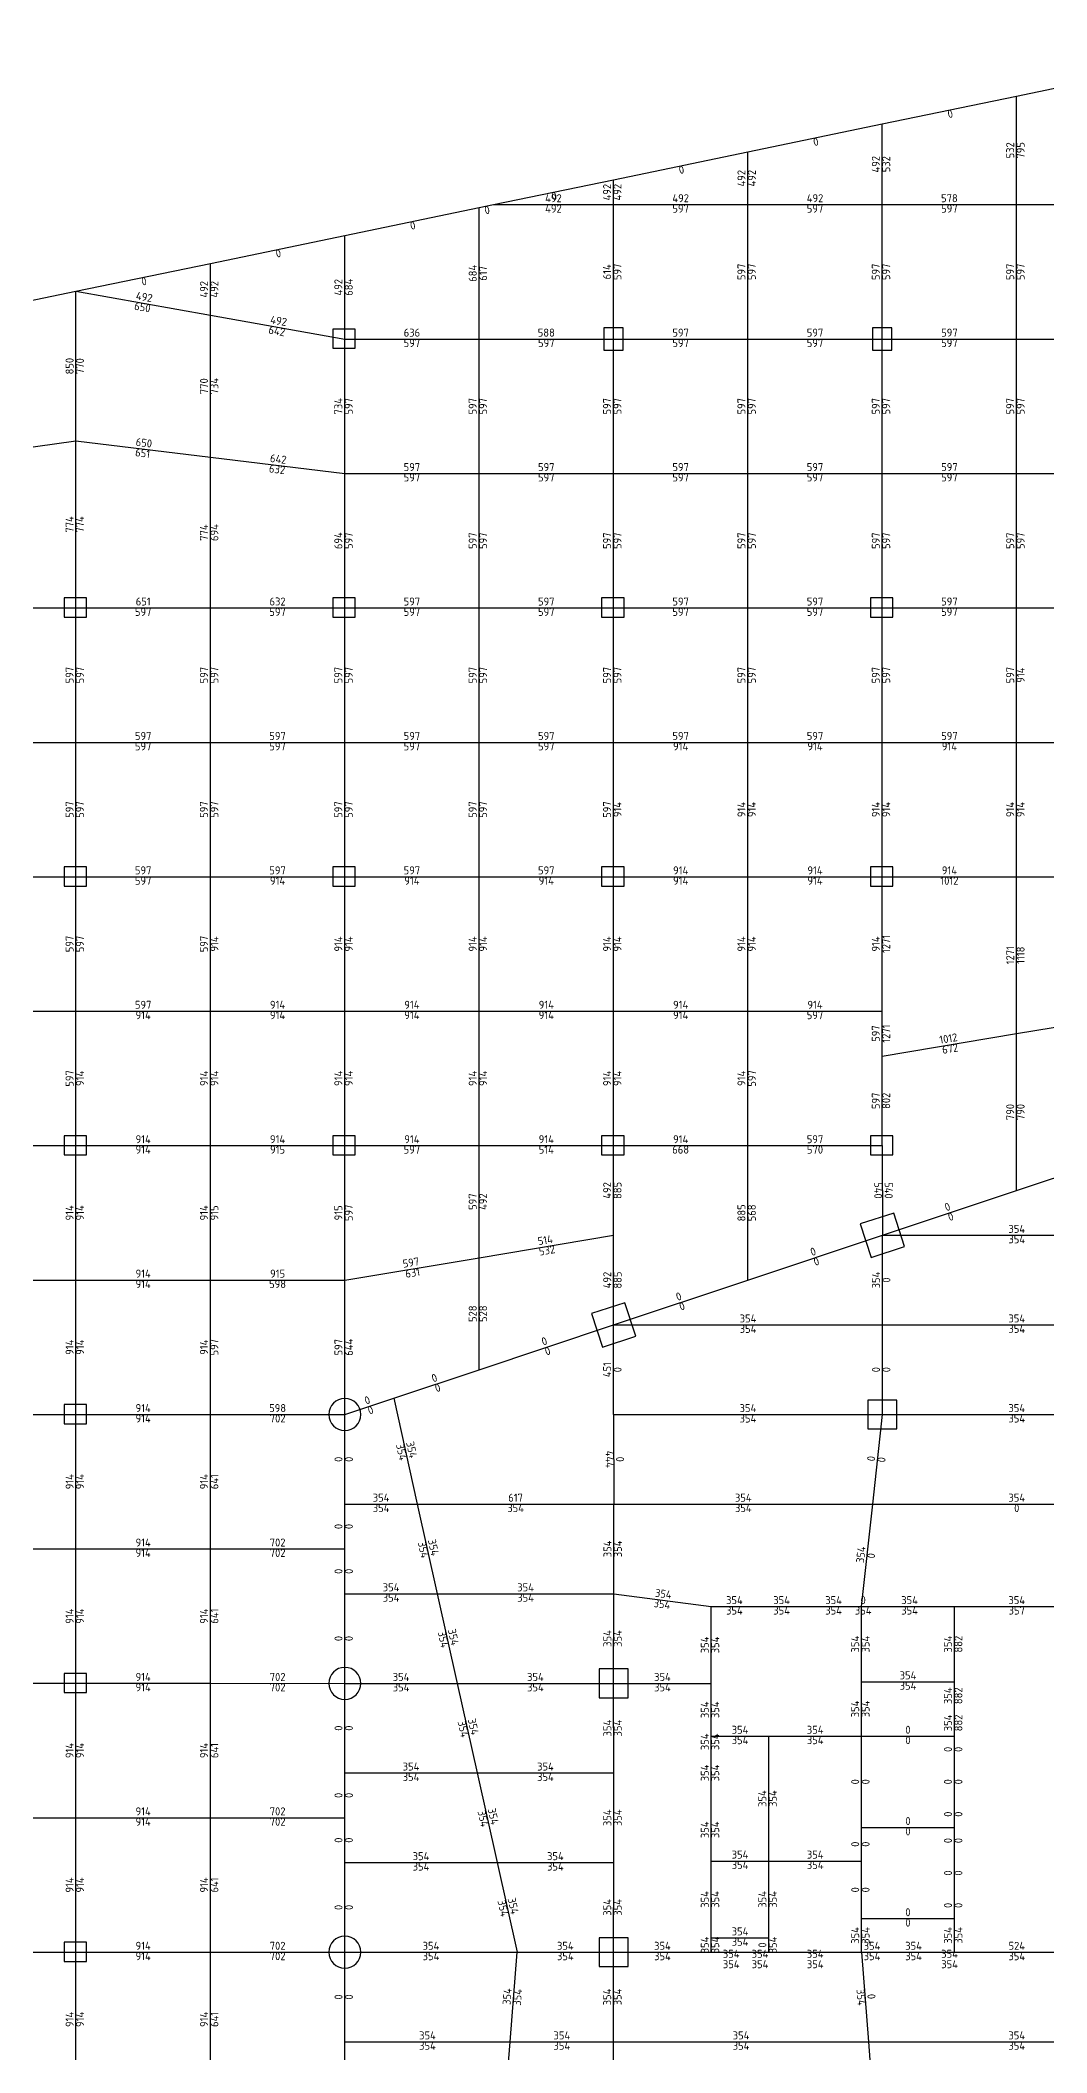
# Model space of a CAD drawing. Header units: millimetres. Extents: x -245177 to 1112891, y -1092030 to 122567.
# Drawn here: x -88927 to -57467, y 15891 to 78769 of the extents above; entities that cross this region are included whole.
import ezdxf
from ezdxf.enums import TextEntityAlignment as Align

# ---------------------------------------------------------------- set-up
doc = ezdxf.new("R2010")
doc.units = ezdxf.units.MM
doc.header["$MEASUREMENT"] = 0
for name, color, linetype in [('13', 4, 'Continuous'), ('dsg', 7, 'Continuous'), ('jiantu', 134, 'Continuous')]:
    doc.layers.add(name, color=color, linetype=linetype)
doc.styles.add('TrueTypeFont', font='yjkeng.shx', dxfattribs={"bigfont": 'yjkchn.shx'})

msp = doc.modelspace()

# ---------------------------------------------------------------- linework, layer by layer
at = {"layer": 'jiantu', "color": 94}
for p, q in [((-58410, 77026), (-50010, 78769)), ((-62610, 76154), (-58410, 77026)), ((-66810, 75283), (-62610, 76154)), ((-71010, 74411), (-66810, 75283)), ((-74761, 73633), (-71010, 74411)), ((-75210, 73540), (-74761, 73633)), ((-79410, 72668), (-75210, 73540)), ((-83610, 71797), (-79410, 72668)), ((-87810, 70925), (-83610, 71797)), ((-92010, 70054), (-87810, 70925)), ((-67955, 29832), (-66505, 29832)), ((-67955, 27432), (-67955, 29832)), ((-65005, 29832), (-63255, 29832)), ((-63255, 29832), (-63155, 29832)), ((-63255, 27482), (-63255, 29832)), ((-67955, 25782), (-67955, 27432)), ((-67955, 25432), (-67955, 25782)), ((-63255, 22932), (-63255, 25782)), ((-63255, 25782), (-60355, 25782)), ((-60355, 24957), (-60355, 25782)), ((-67955, 21882), (-67955, 23832)), ((-63255, 21882), (-63255, 22932)), ((-67955, 19482), (-67955, 21882)), ((-63255, 20082), (-63255, 21882)), ((-60355, 20082), (-60355, 20907)), ((-63255, 19032), (-63255, 20082)), ((-63255, 20082), (-60355, 20082)), ((-60355, 19032), (-60355, 20082)), ((-67955, 19032), (-67955, 19482)), ((-67955, 19032), (-66705, 19032)), ((-66705, 19032), (-66155, 19032)), ((-66155, 19032), (-63255, 19032)), ((-60655, 19032), (-60355, 19032))]:
    msp.add_line(p, q, dxfattribs=at)
at = {"layer": 'jiantu'}
for p, q in [((-58410, 73633), (-58410, 77026)), ((-62610, 73633), (-62610, 76154)), ((-66810, 73633), (-66810, 75283)), ((-71010, 73633), (-71010, 74411)), ((-74761, 73633), (-71010, 73633)), ((-71010, 69433), (-71010, 73633)), ((-71010, 73633), (-66810, 73633)), ((-66810, 69433), (-66810, 73633)), ((-66810, 73633), (-62610, 73633)), ((-62610, 69433), (-62610, 73633)), ((-62610, 73633), (-58410, 73633)), ((-58410, 69433), (-58410, 73633)), ((-58410, 73633), (-54210, 73633)), ((-75210, 69433), (-75210, 73540)), ((-79410, 69433), (-79410, 72668)), ((-83610, 70179), (-83610, 71797)), ((-87810, 66248), (-87810, 70925)), ((-87810, 70925), (-83610, 70179)), ((-83610, 65740), (-83610, 70179)), ((-83610, 70179), (-79410, 69433)), ((-79410, 69433), (-75210, 69433)), ((-79410, 65233), (-79410, 69433)), ((-75210, 69433), (-71010, 69433)), ((-75210, 65233), (-75210, 69433)), ((-71010, 69433), (-66810, 69433)), ((-71010, 65233), (-71010, 69433)), ((-66810, 69433), (-62610, 69433)), ((-66810, 65233), (-66810, 69433)), ((-62610, 69433), (-58410, 69433)), ((-62610, 65233), (-62610, 69433)), ((-58410, 69433), (-54210, 69433)), ((-58410, 65233), (-58410, 69433)), ((-92010, 65678), (-87810, 66248)), ((-87810, 61033), (-87810, 66248)), ((-87810, 66248), (-83610, 65740)), ((-83610, 61033), (-83610, 65740)), ((-83610, 65740), (-79410, 65233)), ((-79410, 61033), (-79410, 65233)), ((-79410, 65233), (-75210, 65233)), ((-75210, 61033), (-75210, 65233)), ((-75210, 65233), (-71010, 65233)), ((-71010, 61033), (-71010, 65233)), ((-71010, 65233), (-66810, 65233)), ((-66810, 61033), (-66810, 65233)), ((-66810, 65233), (-62610, 65233)), ((-62610, 61033), (-62610, 65233)), ((-62610, 65233), (-58410, 65233)), ((-58410, 61033), (-58410, 65233)), ((-58410, 65233), (-54210, 65233)), ((-92010, 61033), (-87810, 61033)), ((-87810, 61033), (-83610, 61033)), ((-87810, 56833), (-87810, 61033)), ((-83610, 61033), (-79410, 61033)), ((-83610, 56833), (-83610, 61033)), ((-79410, 61033), (-75210, 61033)), ((-79410, 56833), (-79410, 61033)), ((-75210, 61033), (-71010, 61033)), ((-75210, 56833), (-75210, 61033)), ((-71010, 61033), (-66810, 61033)), ((-71010, 56833), (-71010, 61033)), ((-66810, 61033), (-62610, 61033)), ((-66810, 56833), (-66810, 61033)), ((-62610, 61033), (-58410, 61033)), ((-62610, 56833), (-62610, 61033)), ((-58410, 61033), (-54210, 61033)), ((-58410, 56833), (-58410, 61033)), ((-92010, 56833), (-87810, 56833)), ((-87810, 52633), (-87810, 56833)), ((-87810, 56833), (-83610, 56833)), ((-83610, 52633), (-83610, 56833)), ((-83610, 56833), (-79410, 56833)), ((-79410, 52633), (-79410, 56833)), ((-79410, 56833), (-75210, 56833)), ((-75210, 56833), (-71010, 56833)), ((-75210, 52633), (-75210, 56833)), ((-71010, 52633), (-71010, 56833)), ((-71010, 56833), (-66810, 56833)), ((-66810, 56833), (-62610, 56833)), ((-66810, 52633), (-66810, 56833)), ((-62610, 52633), (-62610, 56833)), ((-62610, 56833), (-58410, 56833)), ((-58410, 56833), (-54210, 56833)), ((-58410, 52633), (-58410, 56833)), ((-92010, 52633), (-87810, 52633)), ((-87810, 52633), (-83610, 52633)), ((-87810, 48433), (-87810, 52633)), ((-83610, 52633), (-79410, 52633)), ((-83610, 48433), (-83610, 52633)), ((-79410, 52633), (-75210, 52633)), ((-79410, 48433), (-79410, 52633)), ((-75210, 52633), (-71010, 52633)), ((-75210, 48433), (-75210, 52633)), ((-71010, 52633), (-66810, 52633)), ((-71010, 48433), (-71010, 52633)), ((-66810, 52633), (-62610, 52633)), ((-66810, 48433), (-66810, 52633)), ((-62610, 52633), (-58410, 52633)), ((-62610, 48433), (-62610, 52633)), ((-58410, 52633), (-54210, 52633)), ((-58410, 47733), (-58410, 52633)), ((-92010, 48433), (-87810, 48433)), ((-87810, 44233), (-87810, 48433)), ((-87810, 48433), (-83610, 48433)), ((-83610, 44233), (-83610, 48433)), ((-83610, 48433), (-79410, 48433)), ((-79410, 44233), (-79410, 48433)), ((-79410, 48433), (-75210, 48433)), ((-75210, 44233), (-75210, 48433)), ((-75210, 48433), (-71010, 48433)), ((-71010, 44233), (-71010, 48433)), ((-71010, 48433), (-66810, 48433)), ((-66810, 44233), (-66810, 48433)), ((-66810, 48433), (-62610, 48433)), ((-62610, 47033), (-62610, 48433)), ((-58410, 47733), (-54208, 48433)), ((-62610, 47033), (-58410, 47733)), ((-58410, 42831), (-58410, 47733)), ((-62610, 44233), (-62610, 47033)), ((-92010, 44233), (-87810, 44233)), ((-87810, 44233), (-83610, 44233)), ((-87810, 40033), (-87810, 44233)), ((-83610, 44233), (-79410, 44233)), ((-83610, 40033), (-83610, 44233)), ((-79410, 44233), (-75210, 44233)), ((-79408, 40033), (-79410, 44233)), ((-75210, 44233), (-71010, 44233)), ((-75210, 40732), (-75210, 44233)), ((-71010, 44233), (-66810, 44233)), ((-71008, 41433), (-71010, 44233)), ((-66810, 44233), (-62610, 44233)), ((-66810, 40031), (-66810, 44233)), ((-62610, 44233), (-62605, 41432)), ((-58410, 42831), (-54205, 44232)), ((-62605, 41432), (-58410, 42831)), ((-75210, 40732), (-71008, 41433)), ((-71005, 38632), (-71008, 41433)), ((-66810, 40031), (-62605, 41432)), ((-62605, 41432), (-54205, 41433)), ((-62605, 38633), (-62605, 41432)), ((-79408, 40033), (-75210, 40732)), ((-75210, 37231), (-75210, 40732)), ((-92010, 40033), (-87810, 40033)), ((-87810, 35833), (-87810, 40033)), ((-87810, 40033), (-83610, 40033)), ((-83610, 35833), (-83610, 40033)), ((-83610, 40033), (-79408, 40033)), ((-79405, 35832), (-79408, 40033)), ((-71005, 38632), (-66810, 40031)), ((-75210, 37231), (-71005, 38632)), ((-71010, 35832), (-71005, 38632)), ((-71005, 38632), (-62605, 38633)), ((-62605, 35832), (-62605, 38633)), ((-62605, 38633), (-54205, 38633)), ((-77879, 36341), (-75210, 37231)), ((-79405, 35832), (-77879, 36341)), ((-77879, 36341), (-77142, 33033)), ((-92010, 35833), (-87810, 35833)), ((-87810, 35833), (-83610, 35833)), ((-87810, 31633), (-87810, 35833)), ((-83610, 35833), (-79405, 35832)), ((-83610, 31633), (-83610, 35833)), ((-79405, 33033), (-79405, 35832)), ((-71010, 35832), (-62605, 35832)), ((-71010, 35832), (-70995, 33033)), ((-62908, 33033), (-62605, 35832)), ((-62605, 35832), (-54205, 35832)), ((-79405, 33033), (-77142, 33033)), ((-79405, 31633), (-79405, 33033)), ((-77142, 33033), (-70995, 33033)), ((-77142, 33033), (-76519, 30233)), ((-70997, 30233), (-70995, 33033)), ((-70995, 33033), (-62908, 33033)), ((-63255, 29832), (-62908, 33033)), ((-62908, 33033), (-53901, 33033)), ((-92010, 31633), (-87810, 31633)), ((-87810, 27433), (-87810, 31633)), ((-87810, 31633), (-83610, 31633)), ((-83610, 27433), (-83610, 31633)), ((-83610, 31633), (-79405, 31633)), ((-79405, 30233), (-79405, 31633)), ((-79405, 27432), (-79405, 30233)), ((-79405, 30233), (-76519, 30233)), ((-76519, 30233), (-70997, 30233)), ((-76519, 30233), (-75895, 27432)), ((-71005, 27432), (-70997, 30233)), ((-70997, 30233), (-67955, 29832)), ((-66505, 29832), (-65005, 29832)), ((-63255, 29832), (-63155, 29832)), ((-63155, 29832), (-60355, 29832)), ((-60355, 29832), (-56455, 29832)), ((-60355, 27482), (-60355, 29832)), ((-92010, 27433), (-87810, 27433)), ((-87810, 27433), (-83610, 27433)), ((-87810, 23233), (-87810, 27433)), ((-83610, 27433), (-79405, 27432)), ((-83610, 23233), (-83610, 27433)), ((-79405, 27432), (-75895, 27432)), ((-79405, 24633), (-79405, 27432)), ((-75895, 27432), (-71005, 27432)), ((-75895, 27432), (-75272, 24633)), ((-71005, 27432), (-67955, 27432)), ((-71001, 24633), (-71005, 27432)), ((-63255, 27482), (-60355, 27482)), ((-63255, 25782), (-63255, 27482)), ((-60355, 26607), (-60355, 27482)), ((-60355, 25782), (-60355, 26607)), ((-67955, 25782), (-66155, 25782)), ((-66155, 25782), (-63255, 25782)), ((-66155, 21882), (-66155, 25782)), ((-60355, 24957), (-60355, 25782)), ((-67955, 23832), (-67955, 25432)), ((-79405, 24633), (-75272, 24633)), ((-79405, 23233), (-79405, 24633)), ((-75272, 24633), (-71001, 24633)), ((-75272, 24633), (-74649, 21833)), ((-71003, 21833), (-71001, 24633)), ((-60355, 23757), (-60355, 24957)), ((-60355, 22932), (-60355, 23757)), ((-92010, 23233), (-87810, 23233)), ((-87810, 19033), (-87810, 23233)), ((-87810, 23233), (-83610, 23233)), ((-83610, 19033), (-83610, 23233)), ((-83610, 23233), (-79405, 23233)), ((-79405, 21833), (-79405, 23233)), ((-63255, 22932), (-60355, 22932)), ((-60355, 22107), (-60355, 22932)), ((-60355, 20907), (-60355, 22107)), ((-79405, 19032), (-79405, 21833)), ((-79405, 21833), (-74649, 21833)), ((-74649, 21833), (-71003, 21833)), ((-74649, 21833), (-74025, 19032)), ((-71005, 19032), (-71003, 21833)), ((-67955, 21882), (-66155, 21882)), ((-66155, 19482), (-66155, 21882)), ((-66155, 21882), (-63255, 21882)), ((-92010, 19033), (-87810, 19033)), ((-87810, 19033), (-83610, 19033)), ((-87810, 14833), (-87810, 19033)), ((-83610, 19033), (-79405, 19032)), ((-83610, 14833), (-83610, 19033)), ((-79405, 19032), (-74025, 19032)), ((-79405, 16233), (-79405, 19032)), ((-74244, 16233), (-74025, 19032)), ((-74025, 19032), (-71005, 19032)), ((-71007, 16233), (-71005, 19032)), ((-71005, 19032), (-67955, 19032)), ((-67955, 19482), (-66155, 19482)), ((-66155, 19032), (-66155, 19482)), ((-63255, 19032), (-62605, 19032)), ((-63255, 19032), (-63040, 16233)), ((-62605, 19032), (-60655, 19032)), ((-60355, 19032), (-56455, 19032)), ((-79405, 16233), (-74244, 16233)), ((-79405, 14833), (-79405, 16233)), ((-74462, 13433), (-74244, 16233)), ((-74244, 16233), (-71007, 16233)), ((-71009, 13433), (-71007, 16233)), ((-71007, 16233), (-63040, 16233)), ((-63040, 16233), (-62825, 13433)), ((-63040, 16233), (-53771, 16233))]:
    msp.add_line(p, q, dxfattribs=at)
at = {"layer": 'jiantu', "color": 54}
for points in [[(-79080, 69743), (-79780, 69743), (-79780, 69143), (-79080, 69143)], [(-70710, 69783), (-71310, 69783), (-71310, 69083), (-70710, 69083)], [(-62310, 69783), (-62910, 69783), (-62910, 69083), (-62310, 69083)], [(-87480, 61343), (-88180, 61343), (-88180, 60743), (-87480, 60743)], [(-79080, 61343), (-79780, 61343), (-79780, 60743), (-79080, 60743)], [(-70680, 61343), (-71380, 61343), (-71380, 60743), (-70680, 60743)], [(-62280, 61343), (-62980, 61343), (-62980, 60743), (-62280, 60743)], [(-87480, 52943), (-88180, 52943), (-88180, 52343), (-87480, 52343)], [(-79080, 52943), (-79780, 52943), (-79780, 52343), (-79080, 52343)], [(-70680, 52943), (-71380, 52943), (-71380, 52343), (-70680, 52343)], [(-62280, 52943), (-62980, 52943), (-62980, 52343), (-62280, 52343)], [(-87480, 44543), (-88180, 44543), (-88180, 43943), (-87480, 43943)], [(-79080, 44543), (-79780, 44543), (-79780, 43943), (-79080, 43943)], [(-70680, 44543), (-71380, 44543), (-71380, 43943), (-70680, 43943)], [(-62280, 44543), (-62980, 44543), (-62980, 43943), (-62280, 43943)], [(-62252, 42126), (-63298, 41786), (-62958, 40739), (-61912, 41079)], [(-70652, 39326), (-71698, 38986), (-71358, 37939), (-70312, 38279)], [(-87480, 36143), (-88180, 36143), (-88180, 35543), (-87480, 35543)], [(-62155, 36282), (-63055, 36282), (-63055, 35382), (-62155, 35382)], [(-87480, 27743), (-88180, 27743), (-88180, 27143), (-87480, 27143)], [(-70555, 27882), (-71455, 27882), (-71455, 26982), (-70555, 26982)], [(-87480, 19343), (-88180, 19343), (-88180, 18743), (-87480, 18743)], [(-70555, 19482), (-71455, 19482), (-71455, 18582), (-70555, 18582)]]:
    msp.add_lwpolyline(points, close=True, dxfattribs=at)
for points in [[(-78905, 35832, 1), (-79905, 35832, 1)], [(-78905, 27432, 1), (-79905, 27432, 1)], [(-78905, 19032, 1), (-79905, 19032, 1)]]:
    msp.add_lwpolyline(points, format="xyb", close=True, dxfattribs=at)

# ---------------------------------------------------------------- texts
at = {"layer": '13', "color": 4, "linetype": 'Continuous', "style": 'TrueTypeFont'}
for s, rotation, p in [('532', 90, (-58410, 75329)), ('684', 90, (-75210, 71486)), ('614', 90, (-71010, 71533)), ('597', 90, (-66810, 71533)), ('597', 90, (-62610, 71533)), ('597', 90, (-58410, 71533)), ('850', 90, (-87810, 68587)), ('770', 90, (-83610, 67960)), ('734', 90, (-79410, 67333)), ('597', 90, (-75210, 67333)), ('597', 90, (-71010, 67333)), ('597', 90, (-66810, 67333)), ('597', 90, (-62610, 67333)), ('597', 90, (-58410, 67333)), ('650', -6.88676, (-85710, 65994)), ('642', -6.88676, (-81510, 65487)), ('774', 90, (-87810, 63640)), ('774', 90, (-83610, 63387)), ('694', 90, (-79410, 63133)), ('597', 90, (-75210, 63133)), ('597', 90, (-71010, 63133)), ('597', 90, (-66810, 63133)), ('597', 90, (-62610, 63133)), ('597', 90, (-58410, 63133)), ('597', 90, (-87810, 58933)), ('597', 90, (-83610, 58933)), ('597', 90, (-79410, 58933)), ('597', 90, (-75210, 58933)), ('597', 90, (-71010, 58933)), ('597', 90, (-66810, 58933)), ('597', 90, (-62610, 58933)), ('597', 90, (-58410, 58933)), ('597', 90, (-87810, 54733)), ('597', 90, (-83610, 54733)), ('597', 90, (-79410, 54733)), ('597', 90, (-75210, 54733)), ('597', 90, (-71010, 54733)), ('914', 90, (-66810, 54733)), ('914', 90, (-62610, 54733)), ('914', 90, (-58410, 54733)), ('597', 90, (-87810, 50533)), ('597', 90, (-83610, 50533)), ('914', 90, (-79410, 50533)), ('914', 90, (-75210, 50533)), ('914', 90, (-71010, 50533)), ('914', 90, (-66810, 50533)), ('914', 90, (-62610, 50533)), ('1271', 90, (-58410, 50183)), ('597', 90, (-62610, 47733)), ('1012', 9.45716, (-60510, 47383)), ('597', 90, (-87810, 46333)), ('914', 90, (-83610, 46333)), ('914', 90, (-79410, 46333)), ('914', 90, (-75210, 46333)), ('914', 90, (-71010, 46333)), ('914', 90, (-66810, 46333)), ('597', 90, (-62610, 45633)), ('790', 90, (-58410, 45282)), ('540', -89.88359, (-62608, 42833)), ('914', 90, (-87810, 42133)), ('914', 90, (-83610, 42133)), ('915', 90, (-79408, 42133)), ('597', 90, (-75210, 42483)), ('885', 90, (-66810, 42132)), ('597', 9.46232, (-77309, 40383)), ('528', 90, (-75210, 38981)), ('914', 90, (-87810, 37933)), ('914', 90, (-83610, 37933)), ('597', 90, (-79405, 37933)), ('914', 90, (-87810, 33733)), ('914', 90, (-83610, 33733)), ('914', 90, (-87810, 29533)), ('914', 90, (-83610, 29533)), ('914', 90, (-87810, 25333)), ('914', 90, (-83610, 25333)), ('914', 90, (-87810, 21133)), ('914', 90, (-83610, 21133)), ('914', 90, (-87810, 16933)), ('914', 90, (-83610, 16933))]:
    msp.add_text(s, height=250, rotation=rotation, dxfattribs=at).set_placement(p, align=Align.BOTTOM_CENTER)
for s, rotation, p in [('795', 90, (-58410, 75329)), ('532', 90, (-62610, 74894)), ('617', 90, (-75210, 71486)), ('597', 90, (-71010, 71533)), ('597', 90, (-66810, 71533)), ('597', 90, (-62610, 71533)), ('597', 90, (-58410, 71533)), ('684', 90, (-79410, 71051)), ('650', -10.07386, (-85710, 70552)), ('642', -10.07386, (-81510, 69806)), ('770', 90, (-87810, 68587)), ('734', 90, (-83610, 67960)), ('597', 90, (-79410, 67333)), ('597', 90, (-75210, 67333)), ('597', 90, (-71010, 67333)), ('597', 90, (-66810, 67333)), ('597', 90, (-62610, 67333)), ('597', 90, (-58410, 67333)), ('651', -6.88676, (-85710, 65994)), ('632', -6.88676, (-81510, 65487)), ('774', 90, (-87810, 63640)), ('694', 90, (-83610, 63387)), ('597', 90, (-79410, 63133)), ('597', 90, (-75210, 63133)), ('597', 90, (-71010, 63133)), ('597', 90, (-66810, 63133)), ('597', 90, (-62610, 63133)), ('597', 90, (-58410, 63133)), ('597', 90, (-87810, 58933)), ('597', 90, (-83610, 58933)), ('597', 90, (-79410, 58933)), ('597', 90, (-75210, 58933)), ('597', 90, (-71010, 58933)), ('597', 90, (-66810, 58933)), ('597', 90, (-62610, 58933)), ('914', 90, (-58410, 58933)), ('597', 90, (-87810, 54733)), ('597', 90, (-83610, 54733)), ('597', 90, (-79410, 54733)), ('597', 90, (-75210, 54733)), ('914', 90, (-71010, 54733)), ('914', 90, (-66810, 54733)), ('914', 90, (-62610, 54733)), ('914', 90, (-58410, 54733)), ('597', 90, (-87810, 50533)), ('914', 90, (-83610, 50533)), ('914', 90, (-79410, 50533)), ('914', 90, (-75210, 50533)), ('914', 90, (-71010, 50533)), ('914', 90, (-66810, 50533)), ('1271', 90, (-62610, 50533)), ('1118', 90, (-58410, 50183)), ('1271', 90, (-62610, 47733)), ('672', 9.45716, (-60510, 47383)), ('914', 90, (-87810, 46333)), ('914', 90, (-83610, 46333)), ('914', 90, (-79410, 46333)), ('914', 90, (-75210, 46333)), ('914', 90, (-71010, 46333)), ('597', 90, (-66810, 46333)), ('802', 90, (-62610, 45633)), ('790', 90, (-58410, 45282)), ('885', 90, (-71008, 42833)), ('540', -89.88359, (-62608, 42833)), ('914', 90, (-87810, 42133)), ('915', 90, (-83610, 42133)), ('597', 90, (-79408, 42133)), ('568', 90, (-66810, 42132)), ('532', 9.46232, (-73109, 41083)), ('631', 9.46232, (-77309, 40383)), ('885', 90, (-71005, 40033)), ('528', 90, (-75210, 38981)), ('914', 90, (-87810, 37933)), ('597', 90, (-83610, 37933)), ('644', 90, (-79405, 37933)), ('914', 90, (-87810, 33733)), ('641', 90, (-83610, 33733)), ('914', 90, (-87810, 29533)), ('641', 90, (-83610, 29533)), ('882', 90, (-60355, 28657)), ('882', 90, (-60355, 27045)), ('882', 90, (-60355, 26195)), ('914', 90, (-87810, 25333)), ('641', 90, (-83610, 25333)), ('914', 90, (-87810, 21133)), ('641', 90, (-83610, 21133)), ('914', 90, (-87810, 16933)), ('641', 90, (-83610, 16933))]:
    msp.add_text(s, height=250, rotation=rotation, dxfattribs=at).set_placement(p, align=Align.TOP_CENTER)
for s, p in [('597', (-68910, 73633)), ('597', (-64710, 73633)), ('597', (-60510, 73633)), ('597', (-77310, 69433)), ('597', (-73110, 69433)), ('597', (-68910, 69433)), ('597', (-64710, 69433)), ('597', (-60510, 69433)), ('597', (-77310, 65233)), ('597', (-73110, 65233)), ('597', (-68910, 65233)), ('597', (-64710, 65233)), ('597', (-60510, 65233)), ('597', (-85710, 61033)), ('597', (-81510, 61033)), ('597', (-77310, 61033)), ('597', (-73110, 61033)), ('597', (-68910, 61033)), ('597', (-64710, 61033)), ('597', (-60510, 61033)), ('597', (-85710, 56833)), ('597', (-81510, 56833)), ('597', (-77310, 56833)), ('597', (-73110, 56833)), ('914', (-68910, 56833)), ('914', (-64710, 56833)), ('914', (-60510, 56833)), ('597', (-85710, 52633)), ('914', (-81510, 52633)), ('914', (-77310, 52633)), ('914', (-73110, 52633)), ('914', (-68910, 52633)), ('914', (-64710, 52633)), ('1012', (-60510, 52633)), ('914', (-85710, 48433)), ('914', (-81510, 48433)), ('914', (-77310, 48433)), ('914', (-73110, 48433)), ('914', (-68910, 48433)), ('597', (-64710, 48433)), ('914', (-85710, 44233)), ('915', (-81510, 44233)), ('597', (-77310, 44233)), ('668', (-68910, 44233)), ('570', (-64710, 44233)), ('914', (-85710, 40033)), ('598', (-81509, 40033)), ('914', (-85710, 35833)), ('702', (-81508, 35833)), ('914', (-85710, 31633)), ('702', (-81508, 31633)), ('914', (-85710, 27433)), ('702', (-81508, 27433)), ('914', (-85710, 23233)), ('702', (-81508, 23233)), ('914', (-85710, 19033)), ('702', (-81508, 19033))]:
    msp.add_text(s, height=250, dxfattribs=at).set_placement(p, align=Align.TOP_CENTER)
for s, p in [('578', (-60510, 73633)), ('636', (-77310, 69433)), ('588', (-73110, 69433)), ('597', (-68910, 69433)), ('597', (-64710, 69433)), ('597', (-60510, 69433)), ('597', (-77310, 65233)), ('597', (-73110, 65233)), ('597', (-68910, 65233)), ('597', (-64710, 65233)), ('597', (-60510, 65233)), ('651', (-85710, 61033)), ('632', (-81510, 61033)), ('597', (-77310, 61033)), ('597', (-73110, 61033)), ('597', (-68910, 61033)), ('597', (-64710, 61033)), ('597', (-60510, 61033)), ('597', (-85710, 56833)), ('597', (-81510, 56833)), ('597', (-77310, 56833)), ('597', (-73110, 56833)), ('597', (-68910, 56833)), ('597', (-64710, 56833)), ('597', (-60510, 56833)), ('597', (-85710, 52633)), ('597', (-81510, 52633)), ('597', (-77310, 52633)), ('597', (-73110, 52633)), ('914', (-68910, 52633)), ('914', (-64710, 52633)), ('914', (-60510, 52633)), ('597', (-85710, 48433)), ('914', (-81510, 48433)), ('914', (-77310, 48433)), ('914', (-73110, 48433)), ('914', (-68910, 48433)), ('914', (-64710, 48433)), ('914', (-85710, 44233)), ('914', (-81510, 44233)), ('914', (-77310, 44233)), ('914', (-73110, 44233)), ('914', (-68910, 44233)), ('597', (-64710, 44233)), ('914', (-85710, 40033)), ('915', (-81509, 40033)), ('914', (-85710, 35833)), ('598', (-81508, 35833)), ('617', (-74069, 33033)), ('914', (-85710, 31633)), ('702', (-81508, 31633)), ('914', (-85710, 27433)), ('702', (-81508, 27433)), ('914', (-85710, 23233)), ('702', (-81508, 23233)), ('914', (-85710, 19033)), ('702', (-81508, 19033))]:
    msp.add_text(s, height=250, dxfattribs=at).set_placement(p, align=Align.BOTTOM_CENTER)
at = {"layer": 'dsg', "color": 1, "linetype": 'Continuous', "style": 'TrueTypeFont'}
for s, rotation, p in [('0', 11.722, (-60510, 76590)), ('0', 11.722, (-64710, 75718)), ('0', 11.722, (-68910, 74847)), ('492', 90, (-71010, 74022)), ('492', 90, (-66810, 74458)), ('0', 11.722, (-74986, 73586)), ('0', 11.722, (-72886, 74022)), ('0', 11.722, (-77310, 73104)), ('0', 11.722, (-81510, 72233)), ('0', 11.722, (-85710, 71361)), ('492', 90, (-83610, 70988)), ('492', 90, (-75210, 42483)), ('0', 18.43495, (-60508, 42132)), ('0', 18.43495, (-64708, 40732)), ('0', 90, (-62605, 40033)), ('0', 18.43495, (-68908, 39332)), ('0', 18.43495, (-73108, 37932)), ('0', 89.88356, (-71008, 37232)), ('0', 90, (-62605, 37233)), ('0', 18.43496, (-76545, 36786)), ('0', 18.43495, (-78642, 36087)), ('354', 282.55106, (-77511, 34687)), ('444', 270.31057, (-71003, 34433)), ('0', 90, (-79405, 34433)), ('0', 83.81707, (-62756, 34433)), ('0', 90, (-79405, 32333)), ('354', 282.55106, (-76831, 31633)), ('354', 90, (-70997, 31633)), ('0', 83.81707, (-63081, 31433)), ('0', 90, (-79405, 30933)), ('354', 352.49877, (-69476, 30033)), ('354', 282.55106, (-76207, 28833)), ('354', 89.84478, (-71001, 28833)), ('0', 90, (-79405, 28833)), ('354', 90, (-67955, 28632)), ('354', 90, (-63255, 28657)), ('354', 90, (-67955, 26607)), ('354', 90, (-63255, 26632)), ('0', 90, (-79405, 26033)), ('354', 282.55106, (-75584, 26033)), ('354', 90, (-71001, 26033)), ('354', 90, (-67955, 25607)), ('0', 90, (-60355, 25370)), ('354', 90, (-67955, 24632)), ('0', 90, (-79405, 23933)), ('354', 90, (-66155, 23832)), ('0', 90, (-63255, 24357)), ('0', 90, (-60355, 24357)), ('354', 282.55106, (-74961, 23233)), ('354', 90, (-71003, 23233)), ('0', 90, (-60355, 23345)), ('354', 90, (-67955, 22857)), ('0', 90, (-79405, 22533)), ('0', 90, (-63255, 22407)), ('0', 90, (-60355, 22520)), ('0', 90, (-60355, 21507)), ('354', 90, (-67955, 20682)), ('354', 90, (-66155, 20682)), ('0', 90, (-63255, 20982)), ('0', 90, (-79405, 20433)), ('354', 282.55106, (-74337, 20433)), ('354', 90, (-71005, 20433)), ('0', 90, (-60355, 20495)), ('354', 90, (-67955, 19257)), ('354', 90, (-66155, 19257)), ('354', 90, (-63255, 19557)), ('354', 90, (-60355, 19557)), ('0', 90, (-79405, 17633)), ('354', 85.54134, (-74135, 17633)), ('354', 90, (-71007, 17633)), ('354', 274.3862, (-63147, 17633))]:
    msp.add_text(s, height=250, rotation=rotation, dxfattribs=at).set_placement(p, align=Align.TOP_CENTER)
for s, rotation, p in [('492', 90, (-62610, 74894)), ('492', 90, (-71010, 74022)), ('492', 90, (-66810, 74458)), ('492', 90, (-83610, 70988)), ('492', 90, (-79410, 71051)), ('492', 349.92614, (-85710, 70552)), ('492', 349.92614, (-81510, 69806)), ('492', 90, (-71008, 42833)), ('0', 18.43495, (-60508, 42132)), ('514', 9.46232, (-73109, 41083)), ('0', 18.43495, (-64708, 40732)), ('492', 90, (-71005, 40033)), ('354', 90, (-62605, 40033)), ('0', 18.43495, (-68908, 39332)), ('0', 18.43495, (-73108, 37932)), ('0', 18.43496, (-76545, 36786)), ('451', 89.88356, (-71008, 37232)), ('0', 90, (-62605, 37233)), ('0', 18.43495, (-78642, 36087)), ('354', 282.55106, (-77511, 34687)), ('0', 90, (-79405, 34433)), ('0', 270.31057, (-71003, 34433)), ('0', 83.81707, (-62756, 34433)), ('0', 90, (-79405, 32333)), ('354', 282.55106, (-76831, 31633)), ('354', 90, (-70997, 31633)), ('354', 83.81707, (-63081, 31433)), ('0', 90, (-79405, 30933)), ('354', 352.49877, (-69476, 30033)), ('354', 282.55106, (-76207, 28833)), ('354', 89.84478, (-71001, 28833)), ('0', 90, (-79405, 28833)), ('354', 90, (-67955, 28632)), ('354', 90, (-63255, 28657)), ('354', 90, (-60355, 28657)), ('354', 90, (-60355, 27045)), ('354', 90, (-67955, 26607)), ('354', 90, (-63255, 26632)), ('354', 90, (-60355, 26195)), ('0', 90, (-79405, 26033)), ('354', 282.55106, (-75584, 26033)), ('354', 90, (-71001, 26033)), ('354', 90, (-67955, 25607)), ('0', 90, (-60355, 25370)), ('354', 90, (-67955, 24632)), ('0', 90, (-79405, 23933)), ('354', 90, (-66155, 23832)), ('0', 90, (-63255, 24357)), ('0', 90, (-60355, 24357)), ('354', 282.55106, (-74961, 23233)), ('354', 90, (-71003, 23233)), ('0', 90, (-60355, 23345)), ('354', 90, (-67955, 22857)), ('0', 90, (-79405, 22533)), ('0', 90, (-63255, 22407)), ('0', 90, (-60355, 22520)), ('0', 90, (-60355, 21507)), ('354', 90, (-67955, 20682)), ('354', 90, (-66155, 20682)), ('0', 90, (-63255, 20982)), ('0', 90, (-79405, 20433)), ('354', 282.55106, (-74337, 20433)), ('354', 90, (-71005, 20433)), ('0', 90, (-60355, 20495)), ('354', 90, (-67955, 19257)), ('354', 90, (-63255, 19557)), ('354', 90, (-60355, 19557)), ('0', 90, (-66155, 19257)), ('0', 90, (-79405, 17633)), ('354', 85.54134, (-74135, 17633)), ('354', 90, (-71007, 17633)), ('0', 274.3862, (-63147, 17633))]:
    msp.add_text(s, height=250, rotation=rotation, dxfattribs=at).set_placement(p, align=Align.BOTTOM_CENTER)
for s, p in [('492', (-72886, 73633)), ('492', (-68910, 73633)), ('492', (-64710, 73633)), ('354', (-58405, 41432)), ('354', (-66805, 38632)), ('354', (-58405, 38633)), ('354', (-66808, 35832)), ('354', (-58405, 35832)), ('354', (-78274, 33033)), ('354', (-66952, 33033)), ('354', (-58405, 33033)), ('354', (-77962, 30233)), ('354', (-73758, 30233)), ('354', (-67230, 29832)), ('354', (-65755, 29832)), ('354', (-64130, 29832)), ('0', (-63205, 29832)), ('354', (-61755, 29832)), ('354', (-58405, 29832)), ('354', (-77650, 27432)), ('354', (-73450, 27432)), ('354', (-69480, 27432)), ('354', (-61805, 27482)), ('354', (-67055, 25782)), ('354', (-64705, 25782)), ('0', (-61805, 25782)), ('354', (-77339, 24633)), ('354', (-73137, 24633)), ('0', (-61805, 22932)), ('354', (-77027, 21833)), ('354', (-72826, 21833)), ('354', (-67055, 21882)), ('354', (-64705, 21882)), ('0', (-61805, 20082)), ('354', (-67055, 19482)), ('354', (-76715, 19032)), ('354', (-72515, 19032)), ('354', (-69480, 19032)), ('354', (-67330, 18782)), ('354', (-66430, 18782)), ('354', (-64705, 18782)), ('354', (-62930, 19032)), ('354', (-61630, 19032)), ('354', (-60505, 18782)), ('524', (-58405, 19032)), ('354', (-76824, 16233)), ('354', (-72625, 16233)), ('354', (-67023, 16233)), ('354', (-58406, 16233))]:
    msp.add_text(s, height=250, dxfattribs=at).set_placement(p, align=Align.BOTTOM_CENTER)
for s, p in [('492', (-72886, 73633)), ('514', (-73110, 44233)), ('354', (-58405, 41432)), ('354', (-66805, 38632)), ('354', (-58405, 38633)), ('354', (-66808, 35832)), ('354', (-58405, 35832)), ('354', (-78274, 33033)), ('354', (-74069, 33033)), ('354', (-66952, 33033)), ('0', (-58405, 33033)), ('354', (-77962, 30233)), ('354', (-73758, 30233)), ('354', (-67230, 29832)), ('354', (-65755, 29832)), ('354', (-64130, 29832)), ('354', (-63205, 29832)), ('354', (-61755, 29832)), ('357', (-58405, 29832)), ('354', (-77650, 27432)), ('354', (-73450, 27432)), ('354', (-69480, 27432)), ('354', (-61805, 27482)), ('354', (-67055, 25782)), ('354', (-64705, 25782)), ('0', (-61805, 25782)), ('354', (-77339, 24633)), ('354', (-73137, 24633)), ('0', (-61805, 22932)), ('354', (-77027, 21833)), ('354', (-72826, 21833)), ('354', (-67055, 21882)), ('354', (-64705, 21882)), ('0', (-61805, 20082)), ('354', (-76715, 19032)), ('354', (-72515, 19032)), ('354', (-69480, 19032)), ('354', (-67055, 19482)), ('354', (-62930, 19032)), ('354', (-61630, 19032)), ('354', (-58405, 19032)), ('354', (-67330, 18782)), ('354', (-66430, 18782)), ('354', (-64705, 18782)), ('354', (-60505, 18782)), ('354', (-76824, 16233)), ('354', (-72625, 16233)), ('354', (-67023, 16233)), ('354', (-58406, 16233))]:
    msp.add_text(s, height=250, dxfattribs=at).set_placement(p, align=Align.TOP_CENTER)

doc.saveas('drawing.dxf')
